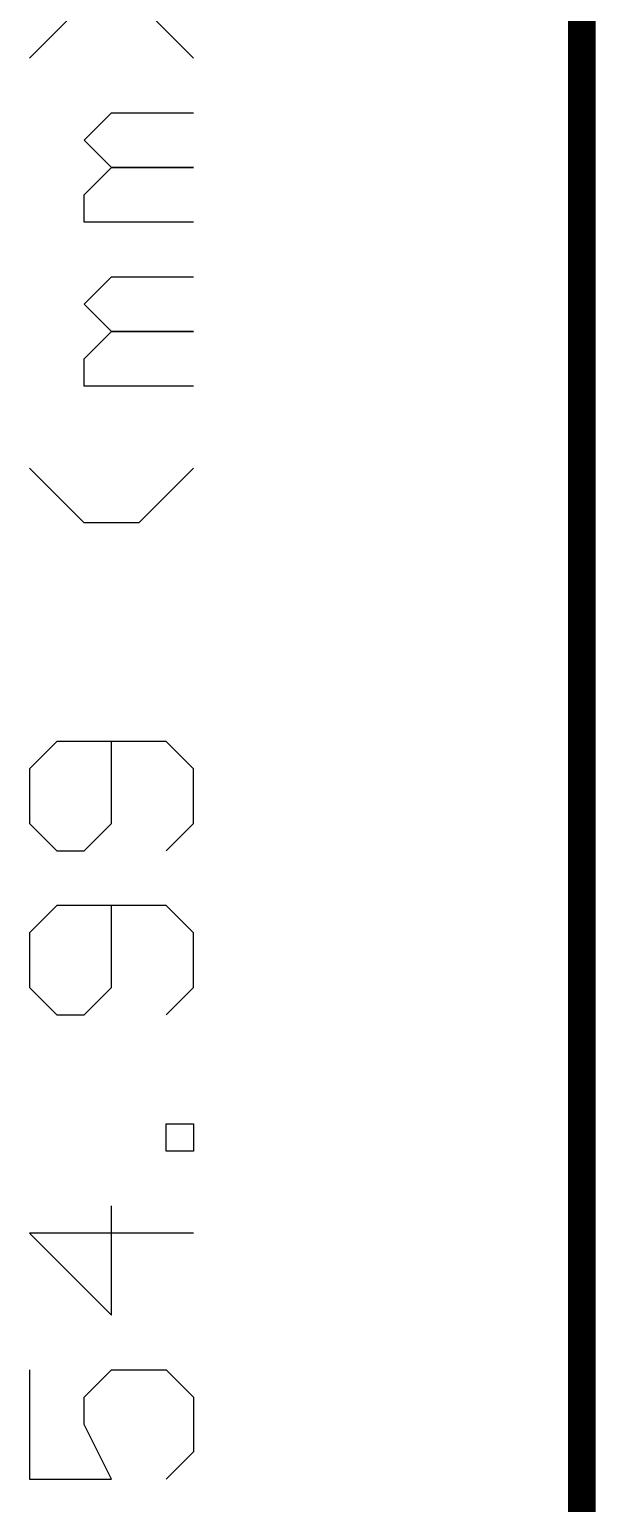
# Model space of a CAD drawing. Header units: millimetres. Extents: x 0.78 to 3.29, y 2.96 to 5.31.
# Drawn here: x 0.782 to 0.989, y 3.751 to 4.29 of the extents above; entities that cross this region are included whole.
import ezdxf

# ---------------------------------------------------------------- set-up
doc = ezdxf.new("R2010")
doc.units = ezdxf.units.MM
doc.header["$MEASUREMENT"] = 0
doc.layers.add('Mechanical1', color=6, linetype='Continuous')
doc.layers.add('Mechanical2', color=216, linetype='Continuous')

msp = doc.modelspace()

# ---------------------------------------------------------------- linework, layer by layer
at = {"layer": 'Mechanical1'}
for p, q in [((0.802, 4.29941), (0.78201, 4.27942)), ((0.84199, 4.27942), (0.822, 4.29941)), ((0.802, 4.24943), (0.812, 4.25943)), ((0.812, 4.25943), (0.84199, 4.25943)), ((0.812, 4.23943), (0.802, 4.24943)), ((0.802, 4.22944), (0.812, 4.23943)), ((0.812, 4.23943), (0.84199, 4.23943)), ((0.84199, 4.23943), (0.812, 4.23943)), ((0.802, 4.21944), (0.802, 4.22944)), ((0.84199, 4.21944), (0.802, 4.21944)), ((0.802, 4.18945), (0.812, 4.19945)), ((0.812, 4.19945), (0.84199, 4.19945)), ((0.812, 4.17945), (0.802, 4.18945)), ((0.802, 4.16945), (0.812, 4.17945)), ((0.812, 4.17945), (0.84199, 4.17945)), ((0.84199, 4.17945), (0.812, 4.17945)), ((0.802, 4.15946), (0.802, 4.16945)), ((0.84199, 4.15946), (0.802, 4.15946)), ((0.802, 4.10947), (0.78201, 4.12947)), ((0.84199, 4.12947), (0.822, 4.10947)), ((0.822, 4.10947), (0.802, 4.10947)), ((0.79201, 4.0295), (0.78201, 4.0195)), ((0.83199, 4.0295), (0.79201, 4.0295)), ((0.812, 3.99951), (0.812, 4.0295)), ((0.84199, 4.0195), (0.83199, 4.0295)), ((0.78201, 4.0195), (0.78201, 3.99951)), ((0.84199, 3.99951), (0.84199, 4.0195)), ((0.78201, 3.99951), (0.79201, 3.98951)), ((0.802, 3.98951), (0.812, 3.99951)), ((0.83199, 3.98951), (0.84199, 3.99951)), ((0.79201, 3.98951), (0.802, 3.98951)), ((0.79201, 3.96952), (0.78201, 3.95952)), ((0.83199, 3.96952), (0.79201, 3.96952)), ((0.812, 3.93953), (0.812, 3.96952)), ((0.84199, 3.95952), (0.83199, 3.96952)), ((0.78201, 3.95952), (0.78201, 3.93953)), ((0.84199, 3.93953), (0.84199, 3.95952)), ((0.78201, 3.93953), (0.79201, 3.92953)), ((0.802, 3.92953), (0.812, 3.93953)), ((0.83199, 3.92953), (0.84199, 3.93953)), ((0.79201, 3.92953), (0.802, 3.92953)), ((0.83199, 3.87955), (0.83199, 3.88955)), ((0.83199, 3.88955), (0.84199, 3.88955)), ((0.84199, 3.88955), (0.84199, 3.87955)), ((0.84199, 3.87955), (0.83199, 3.87955)), ((0.812, 3.81957), (0.812, 3.85956)), ((0.84199, 3.84956), (0.78201, 3.84956)), ((0.78201, 3.84956), (0.812, 3.81957)), ((0.78201, 3.79957), (0.78201, 3.75959)), ((0.802, 3.78958), (0.812, 3.79957)), ((0.812, 3.79957), (0.83199, 3.79957)), ((0.83199, 3.79957), (0.84199, 3.78958)), ((0.802, 3.77958), (0.802, 3.78958)), ((0.84199, 3.78958), (0.84199, 3.76958)), ((0.812, 3.75959), (0.802, 3.77958)), ((0.84199, 3.76958), (0.83199, 3.75959)), ((0.78201, 3.75959), (0.812, 3.75959))]:
    msp.add_line(p, q, dxfattribs=at)
at = {"layer": 'Mechanical2', "const_width": 0.01}
msp.add_lwpolyline([(0.984, 5.128), (0.984, 2.963)], dxfattribs=at)

doc.saveas('drawing.dxf')
